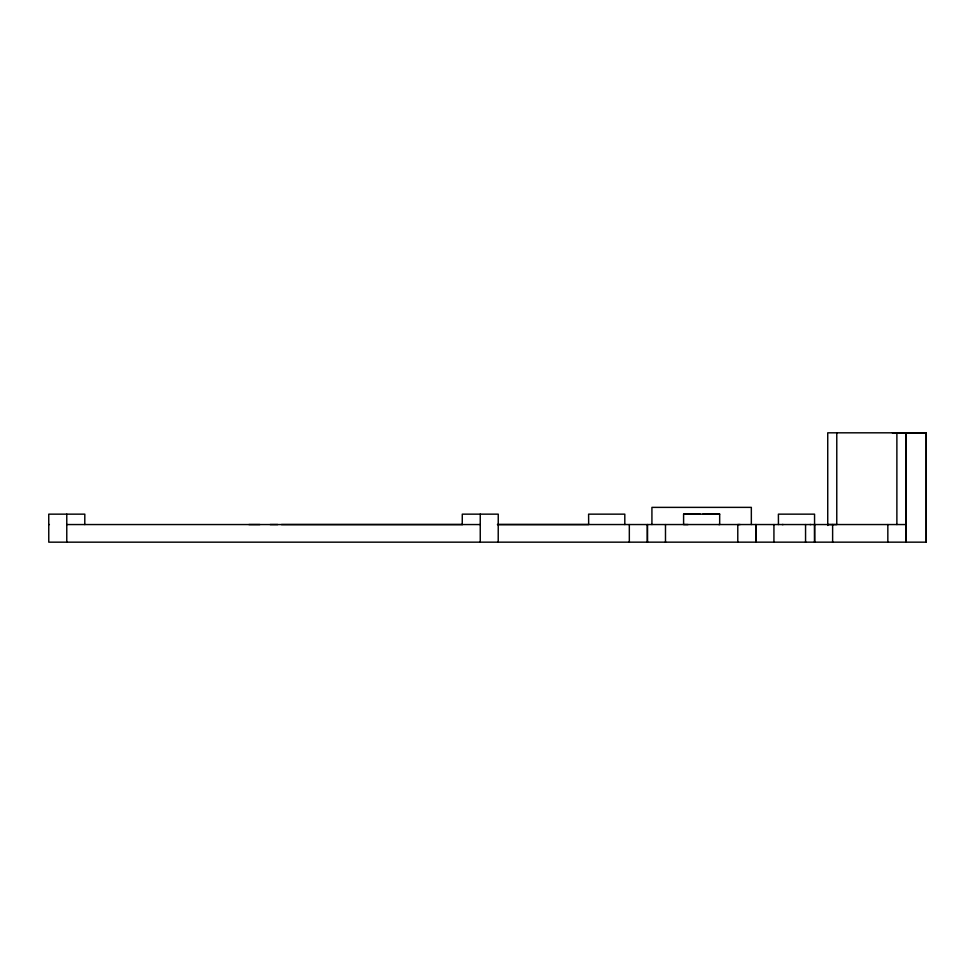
<?xml version="1.0" encoding="UTF-8"?>
<svg xmlns="http://www.w3.org/2000/svg" width="975" height="975" viewBox="0 0 975 975"><rect width="100%" height="100%" fill="white"/><g stroke="black" fill="none" stroke-linecap="round" stroke-linejoin="round"><path stroke-width="1.46" d="M66.775 542.173L66.775 514.154M84.776 524.55L84.813 514.154L48.75 514.154L48.774 542.173L926.25 542.161L926.25 432.815L892.357 432.815M462.247 524.55L462.284 514.154L498.249 514.154L498.213 542.173M480.248 542.173L480.248 514.154M665.486 542.161L665.486 524.574M737.783 542.161L737.783 524.55L740.147 524.55M755.857 524.55L755.857 542.161L755.857 524.55M805.557 542.173L805.557 524.55M814.588 524.55L814.6 542.173L814.552 514.154L778.403 514.154L778.44 524.55M827.738 525.464L827.738 432.815L926.25 432.815L926.25 542.161M832.626 542.149L832.626 524.55M836.782 432.815L836.769 524.55L827.738 524.55M905.763 524.55L905.909 542.149L905.909 432.815L905.921 524.55L497.421 524.538L588.656 524.55L588.607 514.154L624.804 514.154L624.804 524.55M688.033 524.562L683.597 524.562L683.597 514.166L719.672 514.154L719.672 524.55L718.746 524.55M700.208 514.166L683.597 514.166M702.829 514.154L719.672 514.154M248.905 524.55L259.85 524.55M270.136 524.55L277.79 524.55M281.422 524.55L462.382 524.538M783.132 524.55L782.182 524.55M809.981 524.55L810.944 524.55M48.75 524.55L49.396 524.55M66.775 524.55L480.248 524.55M896.878 432.815L896.878 524.55M887.835 524.55L887.835 542.149M773.931 524.55L773.931 542.161M751.335 524.538L751.335 507.366L651.922 507.378L651.922 524.55M629.326 524.562L629.326 542.161M647.412 524.574L647.412 542.161L647.4 524.562"/></g></svg>
